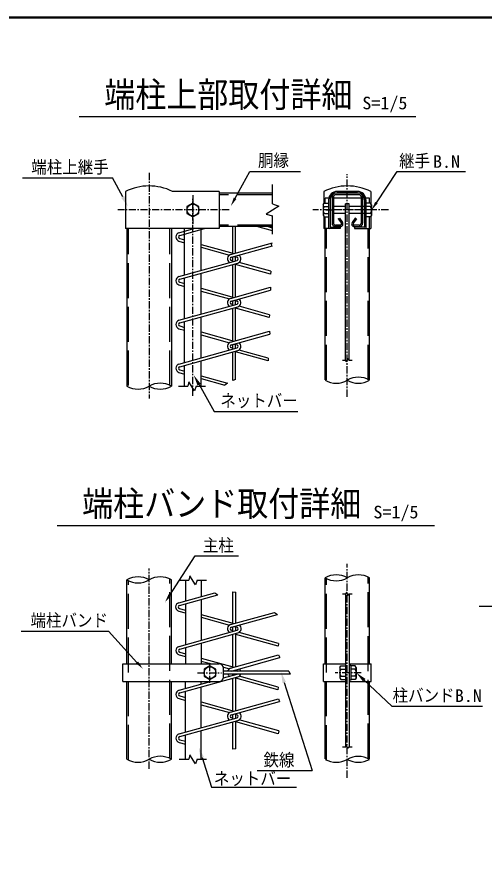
# Model space of a CAD drawing. Units: millimetres, scale not verified, with parts at other scales. Extents: x -4425 to 4425, y -3150 to 3150.
# Drawn here: x 702 to 2305, y 48 to 2925 of the extents above; entities that cross this region are included whole.
import ezdxf
from ezdxf.enums import TextEntityAlignment as Align

# ---------------------------------------------------------------- set-up
doc = ezdxf.new("R2010")
doc.units = ezdxf.units.MM
doc.header["$LTSCALE"] = 20
doc.linetypes.add('DASHED', pattern=[7.5, 6, -1.5])
doc.linetypes.add('USER1', pattern=[2, 1.25, -0.25, 0.25, -0.25])
for name, color, linetype, lineweight in [('0-0_SUNPOU', 1, 'Continuous', 25), ('0-2_KOUZOU', 7, 'Continuous', 25), ('0-3_AMI', 3, 'Continuous', 25), ('0-4_BUHIN', 7, 'Continuous', 25), ('0-5_BOLT', 3, 'Continuous', 25), ('0-9_WAKU', 7, 'Continuous', 25)]:
    doc.layers.add(name, color=color, linetype=linetype, lineweight=lineweight)
doc.styles.add('ＭＳ ゴシック', font='')
doc.styles.get('ＭＳ ゴシック').set_extended_font_data('MS Gothic')

msp = doc.modelspace()

# ---------------------------------------------------------------- linework, layer by layer
at = {"layer": '0-0_SUNPOU'}
for p, q in [((915.73, 2583.01), (2070.17, 2583.01)), ((1450.46, 2302.92), (1501.36, 2394.41)), ((1501.36, 2394.41), (1674.76, 2394.41)), ((1935.39, 2287.92), (2006.57, 2394.41)), ((2006.57, 2394.41), (2240.35, 2394.41)), ((721.61, 2373.22), (1030.21, 2373.22)), ((1065.15, 2307.8), (1030.21, 2373.22)), ((1326.95, 1664.53), (1378.72, 1572.88)), ((1378.72, 1572.88), (1665.63, 1572.88)), ((839.79, 1181.27), (2134.6, 1181.27)), ((1226.31, 943.26), (1313.48, 1077.18)), ((1313.48, 1077.18), (1462.03, 1077.18)), ((2288.09, 905.27), (2543.33, 905.27)), ((717.09, 820), (1016.31, 820)), ((1113.97, 712.72), (1016.31, 820)), ((1619.34, 643.55), (1714.37, 341.57)), ((1893.53, 651.59), (1987.82, 562.92)), ((1987.82, 562.92), (2298.75, 562.92)), ((1337.34, 386.17), (1369.34, 284.51)), ((1526.1, 341.57), (1714.37, 341.57)), ((1369.34, 284.51), (1660.99, 284.51))]:
    msp.add_line(p, q, dxfattribs=at)
for points in [[(1070.66, 2310.74), (1082.82, 2274.72), (1059.64, 2304.85)], [(1454.83, 2300.49), (1435.87, 2276.71), (1446.09, 2305.35)], [(1939.54, 2285.15), (1918.71, 2262.98), (1931.23, 2290.7)], [(1321.51, 1661.46), (1308.51, 1697.18), (1332.4, 1667.6)], [(1230.5, 940.54), (1209.95, 918.12), (1222.12, 945.99)], [(1117.66, 716.08), (1134.16, 690.53), (1110.27, 709.35)], [(1613.37, 641.68), (1608.08, 679.32), (1625.3, 645.43)], [(1897.81, 656.14), (1866.21, 677.27), (1889.25, 647.03)], [(1331.38, 384.29), (1326.09, 421.94), (1343.31, 388.05)]]:
    msp.add_solid(points, dxfattribs=at)
at = {"layer": '0-2_KOUZOU', "color": 1, "linetype": 'USER1'}
for p, q in [((1155.72, 2390.55), (1155.72, 1617.08)), ((1835.46, 1622.6), (1835.46, 2385.59)), ((1305.72, 1626.53), (1305.72, 2301)), ((1835.46, 317.5), (1835.46, 1050.52)), ((1155.72, 347.61), (1155.72, 1033.89)), ((1364.28, 642.01), (1364.28, 712.25))]:
    msp.add_line(p, q, dxfattribs=at)
at = {"layer": '0-2_KOUZOU'}
for p, q in [((1578.28, 2283.98), (1578.28, 2350.08)), ((1578.28, 2319.98), (1395.72, 2319.98)), ((1578.28, 2179.67), (1578.28, 2243.28)), ((1079.52, 2199.23), (1079.52, 1659.25)), ((1231.92, 2199.23), (1231.92, 1659.25)), ((1277.22, 2040.32), (1277.22, 2199.23)), ((1334.21, 2056.15), (1334.22, 2199.23)), ((1578.28, 2205.98), (1395.72, 2205.98)), ((1759.26, 1681.36), (1759.26, 2199.23)), ((1911.66, 1681.36), (1911.66, 2199.23)), ((1334.21, 1906.15), (1334.21, 2046.18)), ((1277.23, 1890.32), (1277.22, 2030.35)), ((1277.23, 1740.32), (1277.23, 1880.36)), ((1334.2, 1756.14), (1334.21, 1896.18)), ((1277.23, 1659.21), (1277.23, 1730.36)), ((1334.2, 1659.21), (1334.2, 1746.18)), ((1255.96, 1659.21), (1288.47, 1659.21)), ((1316.96, 1659.21), (1349.2, 1659.21)), ((1079.52, 707.27), (1079.52, 995.24)), ((1231.92, 707.27), (1231.92, 995.24)), ((1259.13, 993.97), (1291.64, 993.97)), ((1280.19, 993.97), (1280.19, 923.34)), ((1320.13, 993.97), (1352.37, 993.97)), ((1334.15, 993.97), (1334.15, 938.33)), ((1759.26, 707.27), (1759.26, 1002.46)), ((1911.66, 707.27), (1911.66, 1002.46)), ((1334.15, 928.37), (1334.15, 788.36)), ((1280.19, 913.38), (1280.19, 773.37)), ((1334.15, 778.39), (1334.15, 707.28)), ((1280.19, 763.41), (1280.19, 707.28)), ((1079.52, 380.58), (1079.52, 647.27)), ((1231.92, 380.58), (1231.92, 647.27)), ((1280.19, 623.37), (1280.19, 647.27)), ((1334.15, 638.36), (1334.15, 647.27)), ((1759.26, 382.17), (1759.26, 647.27)), ((1911.66, 382.17), (1911.66, 647.27)), ((1280.19, 473.37), (1280.19, 613.41)), ((1334.15, 488.36), (1334.15, 628.39)), ((1280.19, 380.58), (1280.19, 463.4)), ((1334.15, 380.58), (1334.15, 478.39)), ((1259.13, 380.58), (1291.64, 380.58)), ((1320.13, 380.58), (1352.37, 380.58))]:
    msp.add_line(p, q, dxfattribs=at)
at = {"layer": '0-2_KOUZOU', "color": 1, "linetype": 'DASHED'}
for p, q in [((1578.28, 2315.18), (1395.72, 2315.18)), ((1578.28, 2210.78), (1395.72, 2210.78))]:
    msp.add_line(p, q, dxfattribs=at)
at = {"layer": '0-2_KOUZOU', "color": 3, "linetype": 'DASHED'}
for p, q in [((1759.26, 2286.5), (1759.26, 2303.51)), ((1911.66, 2286.5), (1911.66, 2303.51)), ((1759.26, 2199.23), (1759.26, 2239.46)), ((1911.66, 2199.23), (1911.66, 2239.46)), ((1084.32, 1661.08), (1084.32, 2199.23)), ((1227.12, 1661.08), (1227.12, 2199.23)), ((1764.06, 1681.36), (1764.06, 2199.23)), ((1906.86, 1681.36), (1906.86, 2199.23)), ((1084.32, 378.03), (1084.32, 992.69)), ((1227.12, 383.12), (1227.12, 997.79)), ((1764.06, 377.79), (1764.06, 999.91)), ((1906.86, 382.89), (1906.86, 1005.01))]:
    msp.add_line(p, q, dxfattribs=at)
at = {"layer": '0-2_KOUZOU', "color": 3}
for p, q in [((1818.93, 1748.22), (1830.53, 1748.22)), ((1840.71, 1748.22), (1852.22, 1748.22)), ((1819.14, 947.27), (1830.75, 947.27)), ((1840.93, 947.27), (1852.44, 947.27)), ((1818.93, 422.69), (1830.53, 422.69)), ((1840.71, 422.69), (1852.22, 422.69))]:
    msp.add_line(p, q, dxfattribs=at)
at = {"layer": '0-2_KOUZOU'}
for points in [[(1578.28, 2283.98), (1601.07, 2276.27), (1556.69, 2248.79), (1578.28, 2243.28)], [(1316.96, 1659.21), (1311.56, 1643.26), (1292.32, 1674.33), (1288.47, 1659.21)], [(1320.13, 993.97), (1314.73, 978.02), (1295.49, 1009.08), (1291.64, 993.97)], [(1320.13, 380.58), (1314.73, 364.63), (1295.49, 395.69), (1291.64, 380.58)]]:
    msp.add_lwpolyline(points, dxfattribs=at)
at = {"layer": '0-2_KOUZOU', "color": 3}
for points in [[(1840.71, 1748.22), (1838.78, 1753.92), (1831.91, 1742.82), (1830.53, 1748.22)], [(1840.93, 947.27), (1839, 941.57), (1832.13, 952.67), (1830.75, 947.27)], [(1840.71, 422.69), (1838.78, 417), (1831.91, 428.09), (1830.53, 422.69)]]:
    msp.add_lwpolyline(points, dxfattribs=at)
at = {"layer": '0-2_KOUZOU'}
for centre, start, end in [((1193.82, 1593.26), 60, 120), ((1797.36, 1745.52), 240, 300), ((1873.56, 1613.54), 60, 120), ((1873.56, 1745.52), 240, 300), ((1117.62, 1725.24), 240, 300), ((1193.82, 1725.24), 240, 300), ((1797.36, 936.47), 60, 120), ((1873.56, 936.47), 60, 120), ((1117.62, 929.25), 60, 120), ((1117.62, 1061.23), 240, 300), ((1193.82, 929.25), 60, 120), ((1797.36, 1068.45), 240, 300), ((1117.62, 446.57), 240, 300), ((1193.82, 314.59), 60, 120), ((1193.82, 446.57), 240, 300), ((1797.36, 446.33), 240, 300), ((1873.56, 314.35), 60, 120), ((1873.56, 446.33), 240, 300)]:
    msp.add_arc(centre, 76.2, start, end, dxfattribs=at)
at = {"layer": '0-3_AMI'}
for p, q in [((1258.08, 2185), (1309.32, 2199.23)), ((1260.65, 2175.75), (1345.19, 2199.23)), ((1442.67, 2114.78), (1442.67, 2205.98)), ((1452.27, 2114.78), (1452.27, 2205.98)), ((1578.77, 2191.17), (1525.46, 2205.98)), ((1578.77, 2201.14), (1561.33, 2205.98)), ((1260.65, 2165.35), (1277.22, 2160.74)), ((1258.08, 2156.09), (1277.22, 2150.78)), ((1334.21, 2144.91), (1447.47, 2113.45)), ((1334.21, 2134.95), (1430.86, 2108.1)), ((1435.06, 2110), (1578.77, 2149.92)), ((1437.63, 2100.75), (1578.77, 2139.96)), ((1574.2, 2148.65), (1575.46, 2139.04)), ((1442.67, 2086.28), (1442.67, 2102.15)), ((1447.47, 2103.49), (1457.32, 2100.75)), ((1452.27, 2088.94), (1452.27, 2102.15)), ((1258.08, 2035), (1457.32, 2090.35)), ((1260.65, 2025.75), (1459.89, 2081.09)), ((1442.67, 2088.94), (1437.63, 2090.35)), ((1442.67, 1964.78), (1442.67, 2076.31)), ((1452.27, 1964.78), (1452.27, 2078.98)), ((1572.38, 2042.95), (1452.27, 2076.31)), ((1573.26, 2052.67), (1464.09, 2083)), ((1573.26, 2052.67), (1572.38, 2042.95)), ((1260.65, 2015.35), (1277.22, 2010.74)), ((1258.08, 2006.09), (1277.22, 2000.78)), ((1334.21, 1994.91), (1447.47, 1963.45)), ((1334.21, 1984.95), (1430.86, 1958.1)), ((1435.06, 1960), (1571.8, 1997.98)), ((1437.63, 1950.75), (1572.12, 1988.11)), ((1571.8, 1997.98), (1572.12, 1988.11)), ((1258.08, 1885), (1457.32, 1940.35)), ((1260.65, 1875.75), (1459.89, 1931.09)), ((1442.67, 1938.94), (1437.63, 1940.35)), ((1442.67, 1936.28), (1442.67, 1952.15)), ((1447.47, 1953.49), (1457.32, 1950.75)), ((1452.27, 1938.94), (1452.27, 1952.15)), ((1452.27, 1814.78), (1452.27, 1928.98)), ((1568.46, 1904), (1464.09, 1933)), ((1442.67, 1814.78), (1442.67, 1926.31)), ((1567.77, 1894.23), (1452.27, 1926.31)), ((1568.46, 1904), (1567.77, 1894.23)), ((1258.08, 1856.09), (1277.23, 1850.78)), ((1260.65, 1865.35), (1277.23, 1860.74)), ((1334.21, 1844.91), (1447.47, 1813.45)), ((1435.06, 1810), (1568.84, 1847.16)), ((1568.84, 1847.16), (1569.41, 1837.35)), ((1334.21, 1834.95), (1430.86, 1808.1)), ((1437.63, 1800.75), (1569.41, 1837.35)), ((1258.08, 1735), (1457.32, 1790.35)), ((1442.67, 1788.94), (1437.63, 1790.35)), ((1442.67, 1786.28), (1442.67, 1802.15)), ((1447.47, 1803.49), (1457.32, 1800.75)), ((1452.27, 1788.94), (1452.27, 1802.15)), ((1260.65, 1725.75), (1459.89, 1781.09)), ((1442.67, 1678.1), (1442.67, 1776.31)), ((1452.27, 1681.74), (1452.27, 1778.98)), ((1563.44, 1745.43), (1452.27, 1776.31)), ((1564.51, 1755.1), (1464.09, 1783)), ((1564.51, 1755.1), (1563.44, 1745.43)), ((1258.08, 1706.09), (1277.23, 1700.78)), ((1260.65, 1715.35), (1277.23, 1710.74)), ((1334.2, 1694.91), (1424.9, 1669.72)), ((1334.2, 1684.95), (1414.85, 1662.55)), ((1424.9, 1669.72), (1414.85, 1662.55)), ((1452.27, 1681.74), (1442.67, 1678.1)), ((1256.97, 916.9), (1380.8, 951.29)), ((1380.8, 951.29), (1391.82, 944.39)), ((1442.91, 954.23), (1452.51, 952.9)), ((1442.91, 847.07), (1442.91, 954.23)), ((1452.51, 847.07), (1452.51, 952.9)), ((1259.54, 907.64), (1391.82, 944.39)), ((1259.54, 897.24), (1279.04, 891.82)), ((1256.97, 887.99), (1279.04, 881.86)), ((1334.39, 877.22), (1447.71, 845.74)), ((1334.39, 867.25), (1431.1, 840.39)), ((1435.3, 842.29), (1585.42, 883.99)), ((1437.86, 833.04), (1596.44, 877.09)), ((1585.42, 883.99), (1596.44, 877.09)), ((1442.91, 818.57), (1442.91, 834.44)), ((1447.71, 835.78), (1457.56, 833.04)), ((1452.51, 821.23), (1452.51, 834.44)), ((1258.32, 767.29), (1457.56, 822.64)), ((1260.88, 758.04), (1460.12, 813.39)), ((1442.91, 821.23), (1437.86, 822.64)), ((1442.91, 697.07), (1442.91, 808.6)), ((1452.51, 697.07), (1452.51, 811.27)), ((1598.03, 768.18), (1452.51, 808.6)), ((1599.92, 777.62), (1464.32, 815.29)), ((1599.92, 777.62), (1598.03, 768.18)), ((1258.32, 738.39), (1280.19, 732.31)), ((1260.88, 747.64), (1280.19, 742.27)), ((1334.39, 727.22), (1447.71, 695.74)), ((1435.3, 692.29), (1599.68, 737.95)), ((1437.86, 683.04), (1603.8, 729.13)), ((1599.68, 737.95), (1603.8, 729.13)), ((1334.39, 717.25), (1370.32, 707.27)), ((1410.38, 696.15), (1431.1, 690.39)), ((1260.88, 608.04), (1460.12, 663.39)), ((1634.96, 682.07), (1410.65, 682.07)), ((1410.65, 659.61), (1457.56, 672.64)), ((1639.44, 672.47), (1410.65, 672.47)), ((1442.91, 671.23), (1437.86, 672.64)), ((1442.91, 682.07), (1442.91, 684.44)), ((1442.91, 668.57), (1442.91, 672.47)), ((1447.71, 685.78), (1457.56, 683.04)), ((1452.51, 682.07), (1452.51, 684.44)), ((1452.51, 671.23), (1452.51, 672.47)), ((1598.15, 628.11), (1464.32, 665.29)), ((1634.96, 682.07), (1639.44, 672.47)), ((1258.32, 617.29), (1366.26, 647.27)), ((1442.91, 547.07), (1442.91, 658.6)), ((1452.51, 547.07), (1452.51, 661.27)), ((1596.81, 618.52), (1452.51, 658.6)), ((1598.15, 628.11), (1596.81, 618.52)), ((1258.32, 588.39), (1280.43, 582.24)), ((1260.88, 597.64), (1280.43, 592.21)), ((1334.39, 577.22), (1447.71, 545.74)), ((1435.29, 542.29), (1599, 587.76)), ((1437.86, 533.04), (1602.33, 578.73)), ((1599, 587.76), (1602.33, 578.73)), ((1334.38, 567.26), (1431.1, 540.39)), ((1258.32, 467.29), (1457.56, 522.64)), ((1442.91, 521.23), (1437.86, 522.64)), ((1442.91, 518.57), (1442.91, 534.44)), ((1447.71, 535.78), (1457.55, 533.04)), ((1452.51, 521.23), (1452.51, 534.44)), ((1260.88, 458.04), (1460.12, 513.39)), ((1442.91, 415.11), (1442.91, 508.6)), ((1452.51, 416.26), (1452.51, 511.27)), ((1598.79, 467.97), (1452.51, 508.6)), ((1600.04, 477.59), (1464.32, 515.29)), ((1600.04, 477.59), (1598.79, 467.97)), ((1258.32, 438.39), (1280.42, 432.25)), ((1260.88, 447.64), (1280.42, 442.21)), ((1452.51, 416.26), (1442.91, 415.11))]:
    msp.add_line(p, q, dxfattribs=at)
for centre, radius, start, end in [((1262.1, 2170.55), 15, 105.52411, 254.47589), ((1262.1, 2170.55), 5.4, 105.52411, 254.47589), ((1439.07, 2095.55), 15, 105.52411, 236.80577), ((1439.07, 2095.55), 5.4, 105.52411, 254.47589), ((1455.87, 2095.55), 5.4, 285.52411, 74.47589), ((1455.87, 2095.55), 15, 285.52411, 56.80577), ((1262.1, 2020.55), 15, 105.52411, 254.47589), ((1262.1, 2020.55), 5.4, 105.52411, 254.47589), ((1439.07, 1945.55), 15, 105.52411, 236.80577), ((1455.87, 1945.55), 15, 285.52411, 56.80577), ((1439.07, 1945.55), 5.4, 105.52411, 254.47589), ((1455.87, 1945.55), 5.4, 285.52411, 74.47589), ((1262.1, 1870.55), 15, 105.52411, 254.47589), ((1262.1, 1870.55), 5.4, 105.52411, 254.47589), ((1439.07, 1795.55), 15, 105.52411, 236.80577), ((1439.07, 1795.55), 5.4, 105.52411, 254.47589), ((1455.87, 1795.55), 5.4, 285.52411, 74.47589), ((1455.87, 1795.55), 15, 285.52411, 56.80577), ((1262.1, 1720.55), 15, 105.52411, 254.47589), ((1262.1, 1720.55), 5.4, 105.52411, 254.47589), ((1260.99, 902.44), 15, 105.52411, 254.47589), ((1260.99, 902.44), 5.4, 105.52411, 254.47589), ((1439.31, 827.84), 15, 105.52411, 236.80577), ((1456.11, 827.84), 15, 285.52411, 56.80577), ((1439.31, 827.84), 5.4, 105.52411, 254.47589), ((1456.11, 827.84), 5.4, 285.52411, 74.47589), ((1262.33, 752.84), 15, 105.52411, 254.47589), ((1262.33, 752.84), 5.4, 105.52411, 254.47589), ((1439.31, 677.84), 15, 105.52411, 163.59634), ((1456.11, 677.84), 15, 16.40366, 56.80577), ((1439.31, 677.84), 15, 200.95271, 236.80577), ((1439.31, 677.84), 5.4, 105.52411, 128.32998), ((1456.11, 677.84), 5.4, 51.67002, 74.47589), ((1456.11, 677.84), 15, 285.52411, 339.04729), ((1262.33, 602.84), 15, 105.52411, 254.47589), ((1262.33, 602.84), 5.4, 105.52411, 254.47589), ((1439.31, 527.84), 15, 105.52411, 236.80577), ((1439.31, 527.84), 5.4, 105.52411, 254.47589), ((1456.11, 527.84), 5.4, 285.52411, 74.47589), ((1456.11, 527.84), 15, 285.52411, 56.80577), ((1262.33, 452.84), 15, 105.52411, 254.47589), ((1262.33, 452.84), 5.4, 105.52411, 254.47589)]:
    msp.add_arc(centre, radius, start, end, dxfattribs=at)
at = {"layer": '0-4_BUHIN'}
for p, q in [((1074.72, 2325.99), (1074.72, 2199.23)), ((1395.72, 2326.73), (1235.22, 2326.73)), ((1754.46, 2325.99), (1754.46, 2284.52)), ((1870.71, 2326.73), (1800.21, 2326.73)), ((1870.71, 2321.93), (1800.21, 2321.93)), ((1916.46, 2325.99), (1916.46, 2284.52)), ((1771.41, 2297.93), (1771.41, 2202.23)), ((1776.21, 2297.93), (1776.21, 2205.53)), ((1894.71, 2297.93), (1894.71, 2205.53)), ((1899.51, 2297.93), (1899.51, 2202.23)), ((1754.46, 2241.45), (1754.46, 2199.23)), ((1916.46, 2241.45), (1916.46, 2199.23)), ((1810.41, 2199.23), (1754.46, 2199.23)), ((1777.71, 2204.03), (1810.41, 2204.03)), ((1810.41, 2204.03), (1810.41, 2199.23)), ((1860.51, 2199.23), (1916.46, 2199.23)), ((1065.14, 647.27), (1065.14, 707.27)), ((1065.14, 707.27), (1395.65, 707.27)), ((1410.65, 662.27), (1410.65, 692.27)), ((1753.72, 707.27), (1828.71, 707.27)), ((1753.72, 647.27), (1753.72, 707.27)), ((1842.21, 707.27), (1917.21, 707.27)), ((1917.21, 647.27), (1917.21, 707.27)), ((1065.14, 647.27), (1395.65, 647.27)), ((1753.72, 647.27), (1828.71, 647.27)), ((1842.21, 647.27), (1917.21, 647.27))]:
    msp.add_line(p, q, dxfattribs=at)
at = {"layer": '0-4_BUHIN', "color": 1, "linetype": 'USER1'}
for p, q in [((1305.72, 2313.46), (1305.72, 2215.41)), ((1430.58, 2262.98), (1048.06, 2262.98)), ((1977.06, 2262.98), (1716.98, 2262.98)), ((1761.96, 2262.98), (1785.6, 2262.98)), ((1761.96, 2262.98), (1785.6, 2262.98)), ((1908.96, 2262.98), (1885.33, 2262.98)), ((1321.08, 677.27), (1404.21, 677.27))]:
    msp.add_line(p, q, dxfattribs=at)
at = {"layer": '0-4_BUHIN', "color": 3, "linetype": 'DASHED'}
for p, q in [((1776.21, 2303.51), (1759.26, 2303.51)), ((1911.66, 2303.51), (1894.71, 2303.51))]:
    msp.add_line(p, q, dxfattribs=at)
at = {"layer": '0-4_BUHIN', "color": 3}
for p, q in [((1782.96, 2307.68), (1782.96, 2218.28)), ((1787.76, 2307.68), (1787.76, 2218.28)), ((1883.16, 2303.51), (1787.76, 2303.51)), ((1875.66, 2319.98), (1795.26, 2319.98)), ((1875.66, 2315.18), (1795.26, 2315.18)), ((1883.16, 2307.68), (1883.16, 2218.28)), ((1887.96, 2307.68), (1887.96, 2218.28)), ((1842.21, 2284.55), (1828.71, 2284.55)), ((1828.71, 1748.22), (1828.71, 2284.55)), ((1842.21, 1748.22), (1842.21, 2284.55)), ((1804.34, 2232.28), (1808.24, 2235.08)), ((1804.34, 2232.28), (1815, 2217.43)), ((1808.24, 2235.08), (1818.9, 2220.23)), ((1862.69, 2235.08), (1852.03, 2220.23)), ((1866.59, 2232.28), (1855.93, 2217.43)), ((1866.59, 2232.28), (1862.69, 2235.08)), ((1811.59, 2210.78), (1795.26, 2210.78)), ((1811.59, 2205.98), (1795.26, 2205.98)), ((1875.66, 2210.78), (1859.34, 2210.78)), ((1859.34, 2205.98), (1875.66, 2205.98)), ((1828.71, 947.27), (1828.71, 422.69)), ((1842.21, 947.27), (1842.21, 422.69))]:
    msp.add_line(p, q, dxfattribs=at)
at = {"layer": '0-4_BUHIN'}
for points in [[(1395.72, 2326.73), (1395.72, 2199.23), (1074.72, 2199.23)], [(1893.21, 2204.03), (1860.51, 2204.03), (1860.51, 2199.23)]]:
    msp.add_lwpolyline(points, dxfattribs=at)
for centre, radius, start, end in [((1155.72, 2165.24), 180, 63.78973, 116.74368), ((1835.46, 2165.24), 180, 63.25632, 116.74368), ((1800.21, 2297.93), 28.8, 90, 180), ((1800.21, 2297.93), 24, 90, 180), ((1870.71, 2297.93), 28.8, 0, 90), ((1870.71, 2297.93), 24, 0, 90), ((1774.41, 2202.23), 3, 180, 270), ((1777.71, 2205.53), 1.5, 180, 270), ((1893.21, 2205.53), 1.5, 270, 0), ((1896.51, 2202.23), 3, 270, 0), ((1395.65, 692.27), 15, 0, 90), ((1395.65, 662.27), 15, 270, 0)]:
    msp.add_arc(centre, radius, start, end, dxfattribs=at)
at = {"layer": '0-4_BUHIN', "color": 3}
for centre, radius, start, end in [((1795.26, 2307.68), 12.3, 90, 180), ((1795.26, 2307.68), 7.5, 90, 180), ((1875.66, 2307.68), 12.3, 0, 90), ((1875.66, 2307.68), 7.5, 0, 90), ((1795.26, 2218.28), 12.3, 180, 270), ((1795.26, 2218.28), 7.5, 180, 270), ((1811.59, 2214.98), 9, 270, 35.69193), ((1811.59, 2214.98), 4.2, 270, 35.69193), ((1859.34, 2214.98), 9, 144.30807, 270), ((1859.34, 2214.98), 4.2, 144.30807, 270), ((1875.66, 2218.28), 12.3, 270, 0), ((1875.66, 2218.28), 7.5, 270, 0)]:
    msp.add_arc(centre, radius, start, end, dxfattribs=at)
at = {"layer": '0-5_BOLT'}
for p, q in [((1755.61, 2274.98), (1771.41, 2274.98)), ((1828.71, 2274.98), (1787.76, 2274.98)), ((1883.16, 2274.98), (1842.21, 2274.98)), ((1894.71, 2274.98), (1887.96, 2274.98)), ((1894.71, 2288.18), (1894.71, 2237.78)), ((1899.51, 2288.18), (1899.51, 2237.78)), ((1915.32, 2286.5), (1899.51, 2286.5)), ((1915.32, 2274.98), (1899.51, 2274.98)), ((1918.71, 2280.62), (1915.32, 2286.5)), ((1918.71, 2280.62), (1918.71, 2245.34)), ((1755.61, 2250.98), (1771.41, 2250.98)), ((1828.71, 2250.98), (1787.76, 2250.98)), ((1883.16, 2250.98), (1842.21, 2250.98)), ((1894.71, 2250.98), (1887.96, 2250.98)), ((1915.32, 2250.98), (1899.51, 2250.98)), ((1918.71, 2245.34), (1915.32, 2239.46)), ((1915.32, 2239.46), (1899.51, 2239.46)), ((1842.21, 702.47), (1842.21, 652.07)), ((1847.01, 702.47), (1842.21, 702.47)), ((1847.01, 702.47), (1847.01, 652.07)), ((1862.82, 700.79), (1847.01, 700.79)), ((1866.21, 694.91), (1862.82, 700.79)), ((1866.21, 694.91), (1866.21, 659.63)), ((1812.91, 689.27), (1828.71, 689.27)), ((1812.91, 665.27), (1828.71, 665.27)), ((1862.82, 689.27), (1847.01, 689.27)), ((1862.82, 665.27), (1847.01, 665.27)), ((1847.01, 652.07), (1842.21, 652.07)), ((1862.82, 653.75), (1847.01, 653.75)), ((1866.21, 659.63), (1862.82, 653.75))]:
    msp.add_line(p, q, dxfattribs=at)
at = {"layer": '0-5_BOLT', "color": 1, "linetype": 'USER1'}
for p, q in [((1925.34, 2262.98), (1819.3, 2262.98)), ((1882.87, 677.27), (1793.57, 677.27))]:
    msp.add_line(p, q, dxfattribs=at)
at = {"layer": '0-5_BOLT'}
for points in [[(1305.72, 2239.46), (1326.09, 2251.22), (1326.09, 2274.74), (1305.72, 2286.5), (1285.35, 2274.74), (1285.35, 2251.22)], [(1364.28, 653.75), (1384.65, 665.51), (1384.65, 689.03), (1364.28, 700.79), (1343.91, 689.03), (1343.91, 665.51)]]:
    msp.add_lwpolyline(points, close=True, dxfattribs=at)
for points in [[(1752.21, 2280.62), (1755.61, 2286.5), (1771.41, 2286.5)], [(1752.21, 2280.62), (1752.21, 2245.34), (1755.61, 2239.46), (1771.41, 2239.46)], [(1809.51, 694.91), (1812.91, 700.79), (1828.71, 700.79)], [(1809.51, 694.91), (1809.51, 659.63), (1812.91, 653.75), (1828.71, 653.75)]]:
    msp.add_lwpolyline(points, dxfattribs=at)
for centre in [(1305.72, 2262.98), (1364.28, 677.27)]:
    msp.add_circle(centre, 20.4, dxfattribs=at)
for centre, radius, start, end in [((1758.09, 2280.32), 5.88, 177.032, 245.05701), ((1775.12, 2262.98), 22.91, 148.40741, 211.59259), ((1912.84, 2280.32), 5.88, 294.94299, 2.968), ((1895.81, 2262.98), 22.91, 328.40741, 31.59259), ((1758.09, 2245.65), 5.88, 177.032, 182.968), ((1912.84, 2245.65), 5.88, 357.032, 65.05701), ((1815.39, 694.61), 5.88, 177.032, 245.05701), ((1860.34, 694.61), 5.88, 294.94299, 2.968), ((1832.42, 677.27), 22.91, 148.40741, 211.59259), ((1815.39, 659.94), 5.88, 114.94299, 182.968), ((1843.31, 677.27), 22.91, 328.40741, 31.59259), ((1860.34, 659.94), 5.88, 357.032, 65.05701), ((1815.39, 659.94), 5.88, 177.032, 182.968)]:
    msp.add_arc(centre, radius, start, end, dxfattribs=at)
at = {"layer": '0-9_WAKU'}
msp.add_line((-4048.16, 2922.96), (4197.84, 2922.96), dxfattribs=at)
msp.add_lwpolyline([(-4050.16, 2924.96), (4199.84, 2924.96), (4199.84, -2925.04), (-4050.16, -2925.04)], close=True, dxfattribs=at)
msp.add_lwpolyline([(-4046.16, -2921.04), (-4046.16, 2920.96), (4195.84, 2920.96)], dxfattribs=at)

# ---------------------------------------------------------------- texts
at = {"layer": '0-0_SUNPOU', "color": 3, "style": 'ＭＳ ゴシック'}
for s, width, p in [('S=1/5', 1.05, (1886.96, 2594.87)), ('胴縁', 0.9, (1529.05, 2398.11)), ('継手', 0.9, (2013.07, 2396.59)), ('B.N', 1.05, (2129.35, 2394.38)), ('端柱上継手', 0.9, (751.32, 2375.39)), ('ネットバー', 0.9, (1399.93, 1575.05)), ('S=1/5', 1.05, (1924.93, 1193.13)), ('主柱', 0.9, (1339.99, 1079.36)), ('端柱バンド', 0.9, (748.77, 822.17)), ('柱バンド', 0.9, (1990.81, 565.09)), ('B.N', 1.05, (2204.28, 563.86)), ('鉄線', 0.9, (1547.95, 343.74)), ('ネットバー', 0.9, (1377.62, 280.06))]:
    msp.add_text(s, height=43.26, dxfattribs=dict(at, width=width)).set_placement(p, align=Align.BOTTOM_LEFT)
at = {"layer": '0-2_KOUZOU', "style": 'ＭＳ ゴシック', "width": 0.9}
for s, p in [('端柱上部取付詳細', (1001.75, 2589.01)), ('端柱バンド取付詳細', (925.81, 1187.28))]:
    msp.add_text(s, height=86.66, dxfattribs=at).set_placement(p, align=Align.BOTTOM_LEFT)

doc.saveas('drawing.dxf')
